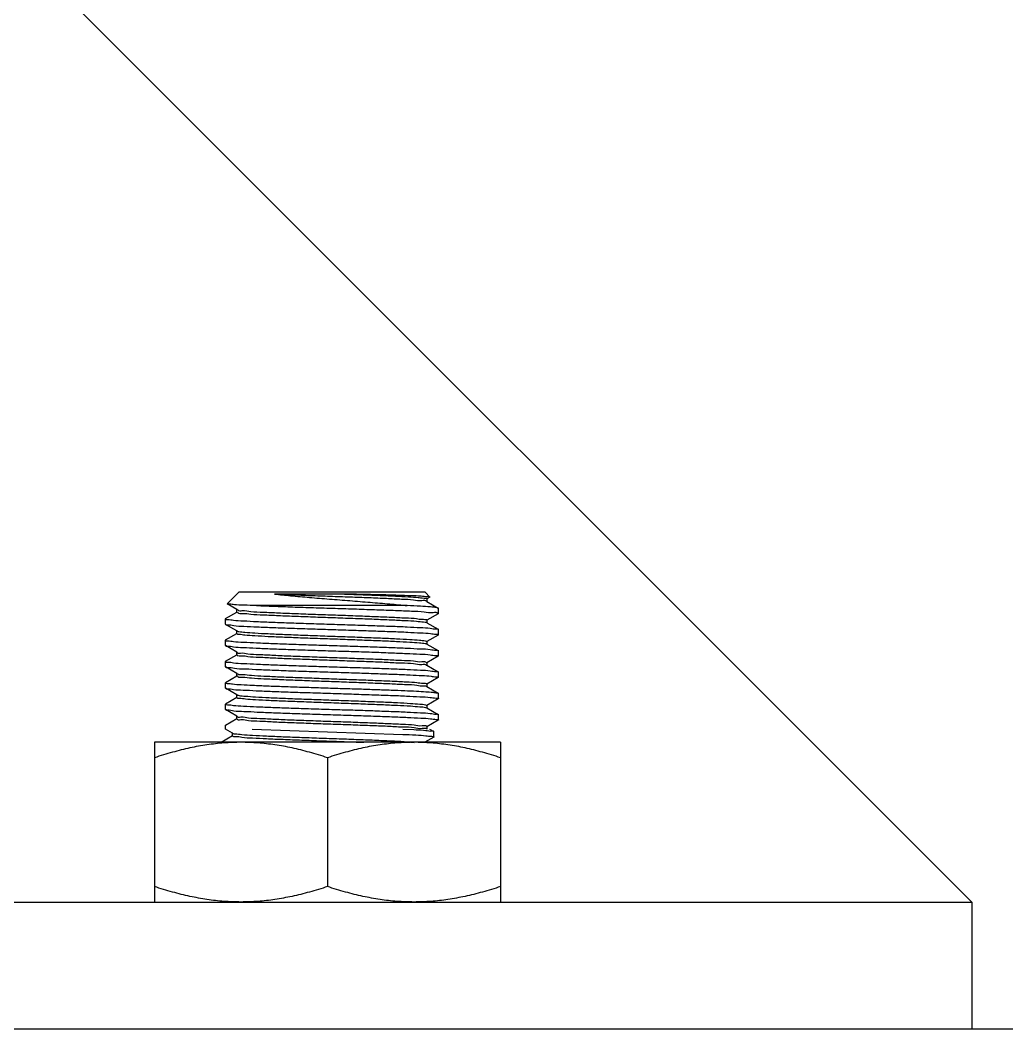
# Model space of a CAD drawing. Extents: x 1060579 to 1383165, y 581819 to 1037910.
# Drawn here: x 1268356.3 to 1268609.5, y 853085.8 to 853344.7 of the extents above; entities that cross this region are included whole.
import ezdxf

# ---------------------------------------------------------------- set-up
doc = ezdxf.new("R2010")
doc.units = 0
doc.header["$LTSCALE"] = 1000
doc.header["$MEASUREMENT"] = 0
doc.layers.add('02___PRT_ALL_AXES', color=7, linetype='Continuous')

msp = doc.modelspace()

# ---------------------------------------------------------------- linework, layer by layer
at = {"color": 0}
for p, q in [((1268600.53, 853118.37), (1268115.22, 853603.68)), ((1268115.22, 853118.37), (1268600.53, 853118.37)), ((1268600.53, 853118.37), (1268600.53, 853085.81))]:
    msp.add_line(p, q, dxfattribs=at)
at = {"color": 0, "linetype": 'Continuous'}
for p, q in [((1268412.39, 853197.89), (1268409.4, 853194.91)), ((1268460.22, 853197.89), (1268412.39, 853197.89)), ((1268439.55, 853197.43), (1268421.52, 853197.43)), ((1268460.22, 853197.89), (1268461.47, 853196.64)), ((1268460.67, 853196.18), (1268460.67, 853195.55)), ((1268461.45, 853196.61), (1268460.68, 853196.16)), ((1268409.41, 853194.88), (1268409.4, 853194.91)), ((1268411.93, 853193.42), (1268409.41, 853194.88)), ((1268411.98, 853193.4), (1268411.93, 853193.42)), ((1268411.93, 853192.77), (1268411.93, 853193.4)), ((1268412.06, 853193.44), (1268412.12, 853193.34)), ((1268455.64, 853194.47), (1268416.98, 853194.47)), ((1268460.63, 853195.55), (1268460.67, 853195.53)), ((1268460.67, 853195.53), (1268463.59, 853193.84)), ((1268463.63, 853193.79), (1268463.59, 853193.84)), ((1268409.01, 853191.11), (1268411.92, 853192.79)), ((1268463.59, 853192.38), (1268460.68, 853190.7)), ((1268463.63, 853192.42), (1268463.59, 853192.38)), ((1268408.97, 853189.69), (1268409.01, 853189.64)), ((1268411.93, 853187.96), (1268409.01, 853189.64)), ((1268460.56, 853190.18), (1268460.64, 853190.08)), ((1268460.63, 853190.09), (1268460.67, 853190.06)), ((1268460.67, 853190.72), (1268460.67, 853190.09)), ((1268460.67, 853190.06), (1268463.59, 853188.37)), ((1268463.59, 853188.37), (1268463.63, 853188.33)), ((1268409.01, 853185.64), (1268411.92, 853187.32)), ((1268411.98, 853187.93), (1268411.93, 853187.96)), ((1268411.93, 853187.3), (1268411.93, 853187.93)), ((1268411.98, 853187.95), (1268412.09, 853187.9)), ((1268463.59, 853186.91), (1268460.68, 853185.23)), ((1268463.63, 853186.96), (1268463.59, 853186.91)), ((1268408.97, 853184.23), (1268409.01, 853184.18)), ((1268411.93, 853182.49), (1268409.01, 853184.18)), ((1268460.5, 853184.65), (1268460.61, 853184.59)), ((1268460.63, 853184.62), (1268460.67, 853184.59)), ((1268460.67, 853185.25), (1268460.67, 853184.62)), ((1268460.67, 853184.59), (1268463.59, 853182.91)), ((1268409.01, 853180.17), (1268411.92, 853181.85)), ((1268411.98, 853182.46), (1268411.93, 853182.49)), ((1268411.93, 853181.83), (1268411.93, 853182.46)), ((1268411.98, 853182.46), (1268411.97, 853182.41)), ((1268463.59, 853181.44), (1268460.68, 853179.76)), ((1268463.59, 853182.91), (1268463.63, 853182.86)), ((1268463.63, 853181.49), (1268463.59, 853181.44)), ((1268408.97, 853178.76), (1268409.01, 853178.71)), ((1268411.93, 853177.02), (1268409.01, 853178.71)), ((1268460.52, 853179.2), (1268460.54, 853179.13)), ((1268460.63, 853179.15), (1268460.67, 853179.13)), ((1268460.67, 853179.78), (1268460.67, 853179.15)), ((1268460.67, 853179.13), (1268463.59, 853177.44)), ((1268409.01, 853174.71), (1268411.92, 853176.39)), ((1268411.98, 853177), (1268411.93, 853177.02)), ((1268411.93, 853176.37), (1268411.93, 853177)), ((1268463.59, 853175.98), (1268460.68, 853174.3)), ((1268463.59, 853177.44), (1268463.63, 853177.39)), ((1268463.63, 853176.03), (1268463.59, 853175.98)), ((1268408.97, 853173.29), (1268409.01, 853173.25)), ((1268411.93, 853171.56), (1268409.01, 853173.25)), ((1268460.63, 853173.69), (1268460.67, 853173.66)), ((1268460.67, 853174.32), (1268460.67, 853173.69)), ((1268460.67, 853173.66), (1268463.59, 853171.97)), ((1268409.01, 853169.24), (1268411.92, 853170.92)), ((1268411.98, 853171.53), (1268411.93, 853171.56)), ((1268411.93, 853170.9), (1268411.93, 853171.53)), ((1268411.98, 853171.54), (1268412.08, 853171.49)), ((1268463.59, 853170.51), (1268460.68, 853168.83)), ((1268463.59, 853171.97), (1268463.63, 853171.93)), ((1268463.63, 853170.56), (1268463.59, 853170.51)), ((1268408.97, 853167.83), (1268409.01, 853167.78)), ((1268411.93, 853166.09), (1268409.01, 853167.78)), ((1268460.3, 853168.32), (1268460.6, 853168.19)), ((1268460.63, 853168.22), (1268460.67, 853168.2)), ((1268460.67, 853168.85), (1268460.67, 853168.22)), ((1268460.67, 853168.2), (1268463.59, 853166.51)), ((1268409.01, 853163.78), (1268411.92, 853165.46)), ((1268411.98, 853166.07), (1268411.93, 853166.09)), ((1268411.93, 853165.44), (1268411.93, 853166.07)), ((1268463.59, 853165.05), (1268460.68, 853163.37)), ((1268462.57, 853165.38), (1268462.61, 853165.35)), ((1268463.59, 853166.51), (1268463.63, 853166.46)), ((1268463.63, 853165.09), (1268463.59, 853165.05)), ((1268410.79, 853161.73), (1268408.97, 853162.78)), ((1268410.79, 853161.73), (1268408.97, 853162.78)), ((1268415.85, 853162.78), (1268454.49, 853161.41)), ((1268415.85, 853162.78), (1268454.49, 853161.41)), ((1268454.49, 853162.78), (1268457.36, 853162.63)), ((1268454.49, 853162.78), (1268457.36, 853162.63)), ((1268457.36, 853162.63), (1268457.89, 853162.61)), ((1268457.36, 853162.63), (1268457.89, 853162.61)), ((1268460.67, 853163.39), (1268460.67, 853162.76)), ((1268461.35, 853162.78), (1268462.45, 853162.15)), ((1268461.35, 853162.78), (1268462.45, 853162.15)), ((1268407.87, 853159.41), (1268410.78, 853161.09)), ((1268407.87, 853159.41), (1268410.78, 853161.09)), ((1268410.84, 853161.7), (1268410.79, 853161.73)), ((1268410.84, 853161.7), (1268410.79, 853161.73)), ((1268410.79, 853161.07), (1268410.79, 853161.7)), ((1268410.79, 853161.07), (1268410.79, 853161.7)), ((1268462.45, 853160.68), (1268460.17, 853159.37)), ((1268462.45, 853160.68), (1268460.17, 853159.37)), ((1268462.45, 853162.15), (1268462.49, 853162.1)), ((1268462.45, 853162.15), (1268462.49, 853162.1)), ((1268462.49, 853160.73), (1268462.45, 853160.68)), ((1268462.49, 853160.73), (1268462.45, 853160.68)), ((1268082.81, 853085.81), (1272129.45, 853085.81))]:
    msp.add_line(p, q, dxfattribs=at)
for points, start_tangent, end_tangent in [([(1268421.52, 853197.43), (1268425.7, 853197), (1268430.52, 853196.57), (1268435.67, 853196.14), (1268440.91, 853195.73), (1268446.13, 853195.31), (1268451.14, 853194.89), (1268455.64, 853194.47)], (0.993618, -0.112801), (0.995127, -0.098603)), ([(1268421.52, 853197.43), (1268425.9, 853197.25), (1268430.74, 853197.07), (1268435.83, 853196.88), (1268440.94, 853196.7), (1268445.84, 853196.52), (1268450.32, 853196.33), (1268454.18, 853196.15), (1268457.25, 853195.97), (1268459.39, 853195.78), (1268460.51, 853195.6), (1268460.54, 853195.53)], (0.998994, -0.044847), (0.3027, -0.953086)), ([(1268439.55, 853197.43), (1268444.3, 853197.26), (1268448.72, 853197.08), (1268452.65, 853196.91), (1268455.92, 853196.74), (1268458.41, 853196.56), (1268460.01, 853196.39), (1268460.66, 853196.21), (1268460.65, 853196.2)], (0.999352, -0.035994), (-0.626426, -0.779481)), ([(1268461.47, 853196.64), (1268460.83, 853196.75), (1268459.19, 853196.87), (1268456.61, 853196.98), (1268453.21, 853197.09), (1268449.09, 853197.21), (1268444.44, 853197.32), (1268439.55, 853197.43)], (-0.707102, 0.707111), (-0.999741, 0.022759)), ([(1268416.98, 853194.47), (1268413.67, 853194.58), (1268411.25, 853194.69), (1268409.82, 853194.8), (1268409.39, 853194.89)], (-0.999576, 0.029101), (0.572034, 0.82023)), ([(1268416.98, 853194.47), (1268421.29, 853194.3), (1268426.22, 853194.12), (1268431.57, 853193.94), (1268437.11, 853193.77), (1268442.61, 853193.59), (1268447.86, 853193.41), (1268452.63, 853193.23), (1268456.72, 853193.06), (1268459.97, 853192.88), (1268462.25, 853192.7), (1268463.45, 853192.53), (1268463.52, 853192.39)], (0.998989, -0.04495), (0.304567, -0.952491)), ([(1268463.59, 853193.83), (1268463.11, 853193.96), (1268461.56, 853194.13), (1268459.03, 853194.3), (1268455.64, 853194.47)], (-0.884368, 0.466791), (-0.998987, 0.044991)), ([(1268408.97, 853191.06), (1268408.97, 853191.05)], (0, -1), (0.050563, -0.998721)), ([(1268408.97, 853191.05), (1268409.5, 853190.89), (1268411.05, 853190.72), (1268413.58, 853190.55), (1268416.98, 853190.37), (1268421.12, 853190.2), (1268425.84, 853190.03), (1268430.97, 853189.86), (1268436.3, 853189.69), (1268441.63, 853189.52), (1268446.76, 853189.35), (1268451.49, 853189.18), (1268455.63, 853189.01), (1268459.03, 853188.84), (1268461.55, 853188.67), (1268463.11, 853188.5), (1268463.62, 853188.39)], (0.050562, -0.998721), (0.439744, -0.898123)), ([(1268412.03, 853192.8), (1268412.12, 853192.66), (1268413.3, 853192.47), (1268415.5, 853192.29), (1268418.64, 853192.1), (1268422.57, 853191.92), (1268427.11, 853191.74), (1268432.07, 853191.55), (1268437.21, 853191.37), (1268442.31, 853191.18), (1268447.15, 853191), (1268451.5, 853190.81), (1268455.16, 853190.63), (1268457.99, 853190.45), (1268459.84, 853190.26), (1268460.56, 853190.18)], (0.345177, -0.938538), (0.94902, -0.315215)), ([(1268412.12, 853193.34), (1268413.3, 853193.16), (1268415.5, 853192.97), (1268418.64, 853192.79), (1268422.57, 853192.6), (1268427.11, 853192.42), (1268432.07, 853192.23), (1268437.21, 853192.05), (1268442.31, 853191.87), (1268447.15, 853191.68), (1268451.5, 853191.5), (1268455.16, 853191.31), (1268457.99, 853191.13), (1268459.84, 853190.94), (1268460.64, 853190.76), (1268460.63, 853190.75)], (0.621634, -0.783308), (-0.628386, -0.777902)), ([(1268408.98, 853189.63), (1268409.5, 853189.52), (1268411.1, 853189.35), (1268413.71, 853189.17), (1268417.14, 853189), (1268421.28, 853188.83), (1268426.08, 853188.66), (1268431.3, 853188.49), (1268436.62, 853188.31), (1268441.88, 853188.15), (1268446.95, 853187.98), (1268451.66, 853187.81), (1268455.76, 853187.64), (1268459.11, 853187.47), (1268461.59, 853187.3), (1268463.12, 853187.13), (1268463.63, 853186.97)], (0.43573, -0.900078), (0.051676, -0.998664)), ([(1268411.93, 853187.3), (1268412.41, 853187.13), (1268413.96, 853186.94), (1268416.51, 853186.76), (1268419.95, 853186.57), (1268424.11, 853186.39), (1268428.83, 853186.2), (1268433.87, 853186.02), (1268439.03, 853185.84), (1268444.06, 853185.65), (1268448.75, 853185.47), (1268452.88, 853185.28), (1268456.27, 853185.1), (1268458.76, 853184.91), (1268460.25, 853184.73), (1268460.5, 853184.65)], (0.481675, -0.87635), (0.930204, -0.367043)), ([(1268412.09, 853187.9), (1268412.41, 853187.81), (1268413.96, 853187.63), (1268416.51, 853187.44), (1268419.95, 853187.26), (1268424.11, 853187.07), (1268428.83, 853186.89), (1268433.87, 853186.7), (1268439.03, 853186.52), (1268444.06, 853186.33), (1268448.75, 853186.15), (1268452.88, 853185.97), (1268456.27, 853185.78), (1268458.76, 853185.6), (1268460.25, 853185.41), (1268460.66, 853185.24)], (0.94381, -0.330487), (0.61327, -0.789874)), ([(1268463.63, 853186.97), (1268463.63, 853186.96)], (0.051676, -0.998664), (0, -1)), ([(1268408.97, 853185.59), (1268408.97, 853185.58)], (0, -1), (0.050563, -0.998721)), ([(1268408.97, 853185.58), (1268409.5, 853185.42), (1268411.05, 853185.25), (1268413.58, 853185.08), (1268416.98, 853184.91), (1268421.12, 853184.74), (1268425.84, 853184.57), (1268430.97, 853184.4), (1268436.3, 853184.23), (1268441.63, 853184.05), (1268446.76, 853183.88), (1268451.49, 853183.71), (1268455.63, 853183.54), (1268459.03, 853183.37), (1268461.55, 853183.2), (1268463.11, 853183.03), (1268463.62, 853182.92)], (0.050562, -0.998721), (0.439744, -0.898123)), ([(1268408.98, 853184.16), (1268409.49, 853184.06), (1268411.01, 853183.89), (1268413.49, 853183.72), (1268416.82, 853183.55), (1268420.91, 853183.38), (1268425.63, 853183.21), (1268430.71, 853183.04), (1268435.96, 853182.87), (1268441.28, 853182.7), (1268446.51, 853182.53), (1268451.33, 853182.35), (1268455.48, 853182.18), (1268458.9, 853182.01), (1268461.5, 853181.84), (1268463.1, 853181.66), (1268463.63, 853181.5)], (0.449883, -0.893087), (0.050246, -0.998737)), ([(1268411.99, 853181.79), (1268411.98, 853181.78), (1268412.84, 853181.6), (1268414.75, 853181.41), (1268417.63, 853181.23), (1268421.34, 853181.04), (1268425.73, 853180.86), (1268430.58, 853180.67), (1268435.69, 853180.49), (1268440.83, 853180.3), (1268445.77, 853180.12), (1268450.28, 853179.94), (1268454.17, 853179.75), (1268457.25, 853179.57), (1268459.4, 853179.38), (1268460.52, 853179.2)], (-0.580286, -0.814413), (0.375024, -0.927015)), ([(1268411.97, 853182.41), (1268412.84, 853182.28), (1268414.75, 853182.09), (1268417.63, 853181.91), (1268421.34, 853181.73), (1268425.73, 853181.54), (1268430.58, 853181.36), (1268435.69, 853181.17), (1268440.83, 853180.99), (1268445.77, 853180.8), (1268450.28, 853180.62), (1268454.17, 853180.43), (1268457.25, 853180.25), (1268459.4, 853180.07), (1268460.52, 853179.88), (1268460.55, 853179.77)], (0.394986, -0.918687), (0.127461, -0.991844)), ([(1268463.63, 853181.5), (1268463.63, 853181.49)], (0.050245, -0.998737), (0, -1)), ([(1268408.97, 853180.13), (1268408.97, 853180.12)], (0, -1), (0.050563, -0.998721)), ([(1268408.97, 853180.12), (1268409.5, 853179.96), (1268411.05, 853179.78), (1268413.58, 853179.61), (1268416.98, 853179.44), (1268421.12, 853179.27), (1268425.84, 853179.1), (1268430.97, 853178.93), (1268436.3, 853178.76), (1268441.63, 853178.59), (1268446.76, 853178.42), (1268451.49, 853178.25), (1268455.63, 853178.08), (1268459.03, 853177.91), (1268461.55, 853177.73), (1268463.11, 853177.56), (1268463.62, 853177.45)], (0.050562, -0.998721), (0.439744, -0.898123)), ([(1268408.98, 853178.7), (1268409.54, 853178.58), (1268411.25, 853178.4), (1268414.02, 853178.22), (1268417.65, 853178.05), (1268422.02, 853177.87), (1268427.06, 853177.69), (1268432.48, 853177.51), (1268437.97, 853177.34), (1268443.37, 853177.17)], (0.402552, -0.915397), (0.999457, -0.032936)), ([(1268412.01, 853176.41), (1268412.16, 853176.25), (1268413.4, 853176.06), (1268415.66, 853175.88), (1268418.85, 853175.7), (1268422.82, 853175.51), (1268427.4, 853175.33), (1268432.37, 853175.14), (1268437.52, 853174.96), (1268442.61, 853174.77)], (0.491794, -0.870711), (0.999318, -0.036929)), ([(1268412.04, 853177.05), (1268412.16, 853176.93), (1268413.4, 853176.75), (1268415.66, 853176.56), (1268418.85, 853176.38), (1268422.82, 853176.19), (1268427.4, 853176.01), (1268432.37, 853175.83), (1268437.52, 853175.64), (1268442.61, 853175.46)], (0.623148, -0.782104), (0.999318, -0.036929)), ([(1268442.61, 853175.46), (1268447.42, 853175.27), (1268451.73, 853175.09), (1268455.36, 853174.9), (1268458.13, 853174.72), (1268459.92, 853174.54), (1268460.66, 853174.35), (1268460.65, 853174.34)], (0.999318, -0.036929), (-0.642637, -0.766171)), ([(1268443.37, 853177.17), (1268448.17, 853177), (1268452.58, 853176.84), (1268456.37, 853176.68), (1268459.47, 853176.51), (1268461.75, 853176.35), (1268463.16, 853176.19), (1268463.63, 853176.04)], (0.999457, -0.032936), (0.056644, -0.998394)), ([(1268463.63, 853176.04), (1268463.63, 853176.03)], (0.056644, -0.998394), (0, -1)), ([(1268408.97, 853174.66), (1268408.97, 853174.65)], (0, -1), (0.05872, -0.998275)), ([(1268408.97, 853174.65), (1268409.43, 853174.5), (1268410.79, 853174.34), (1268413, 853174.18), (1268415.99, 853174.02), (1268419.66, 853173.86), (1268423.89, 853173.7), (1268428.54, 853173.54), (1268433.44, 853173.38), (1268438.45, 853173.22), (1268443.37, 853173.07)], (0.05872, -0.998275), (0.999457, -0.032936)), ([(1268408.98, 853173.23), (1268409.49, 853173.12), (1268411.01, 853172.95), (1268413.49, 853172.79), (1268416.83, 853172.62), (1268420.92, 853172.45), (1268425.64, 853172.28), (1268430.71, 853172.11), (1268435.97, 853171.94), (1268441.29, 853171.77), (1268446.51, 853171.59), (1268451.33, 853171.42), (1268455.47, 853171.25), (1268458.9, 853171.08), (1268461.5, 853170.91), (1268463.1, 853170.73), (1268463.63, 853170.57)], (0.44984, -0.893109), (0.050197, -0.998739)), ([(1268442.61, 853174.77), (1268447.42, 853174.59), (1268451.73, 853174.4), (1268455.36, 853174.22), (1268458.13, 853174.04), (1268459.92, 853173.85), (1268460.65, 853173.71)], (0.999318, -0.036929), (0.631336, -0.77551)), ([(1268443.37, 853173.07), (1268447.58, 853172.92), (1268451.49, 853172.78), (1268454.98, 853172.64), (1268457.98, 853172.5), (1268460.4, 853172.35), (1268462.18, 853172.21), (1268463.27, 853172.07), (1268463.61, 853171.99)], (0.999457, -0.032936), (0.630908, -0.775858)), ([(1268411.93, 853170.9), (1268412.47, 853170.72), (1268414.09, 853170.53), (1268416.69, 853170.35), (1268420.17, 853170.16), (1268424.38, 853169.98), (1268429.12, 853169.8), (1268434.18, 853169.61), (1268439.33, 853169.43), (1268444.35, 853169.24), (1268449.01, 853169.06), (1268453.1, 853168.87), (1268456.44, 853168.69), (1268458.88, 853168.5), (1268460.3, 853168.32)], (-0.000602, -1), (0.941401, -0.337289)), ([(1268412.08, 853171.49), (1268412.47, 853171.4), (1268414.09, 853171.22), (1268416.69, 853171.03), (1268420.17, 853170.85), (1268424.38, 853170.66), (1268429.12, 853170.48), (1268434.18, 853170.29), (1268439.33, 853170.11), (1268444.35, 853169.93), (1268449.01, 853169.74), (1268453.1, 853169.56), (1268456.44, 853169.37), (1268458.88, 853169.19), (1268460.3, 853169), (1268460.65, 853168.83)], (0.952949, -0.303131), (0.642644, -0.766165)), ([(1268463.63, 853170.57), (1268463.63, 853170.56)], (0.050198, -0.998739), (0, -1)), ([(1268408.97, 853169.19), (1268408.97, 853169.18)], (0, -1), (0.050563, -0.998721)), ([(1268408.97, 853169.18), (1268409.5, 853169.02), (1268411.05, 853168.85), (1268413.58, 853168.68), (1268416.98, 853168.51), (1268421.12, 853168.34), (1268425.84, 853168.17), (1268430.97, 853168), (1268436.3, 853167.83), (1268441.63, 853167.66), (1268446.76, 853167.49), (1268451.49, 853167.31), (1268455.63, 853167.14), (1268459.03, 853166.97), (1268461.55, 853166.8), (1268463.11, 853166.63), (1268463.62, 853166.52)], (0.050562, -0.998721), (0.439744, -0.898123)), ([(1268408.98, 853167.77), (1268409.5, 853167.66), (1268411.11, 853167.48), (1268413.72, 853167.31), (1268417.15, 853167.14), (1268421.28, 853166.97), (1268426.07, 853166.79), (1268431.28, 853166.62), (1268436.6, 853166.45), (1268441.87, 853166.28), (1268446.94, 853166.11), (1268451.65, 853165.94), (1268455.74, 853165.77), (1268459.1, 853165.6), (1268461.59, 853165.43), (1268463.12, 853165.26), (1268463.63, 853165.1)], (0.434968, -0.900446), (0.051681, -0.998664)), ([(1268412.01, 853166.08), (1268412, 853166.05), (1268412.92, 853165.87), (1268414.9, 853165.69), (1268417.83, 853165.5), (1268421.59, 853165.32), (1268426, 853165.13), (1268430.88, 853164.95), (1268436, 853164.76), (1268441.13, 853164.58), (1268446.05, 853164.39), (1268450.53, 853164.21), (1268454.37, 853164.03), (1268457.41, 853163.84), (1268459.5, 853163.66), (1268460.55, 853163.47), (1268460.55, 853163.4)], (-0.496134, -0.868246), (-0.127882, -0.991789)), ([(1268412.01, 853165.39), (1268412, 853165.37), (1268412.92, 853165.19), (1268414.9, 853165), (1268417.83, 853164.82), (1268421.59, 853164.63), (1268426, 853164.45), (1268430.88, 853164.26), (1268436, 853164.08), (1268441.13, 853163.9), (1268446.05, 853163.71), (1268450.53, 853163.53), (1268454.37, 853163.34), (1268457.41, 853163.16), (1268459.5, 853162.97), (1268460.55, 853162.79)], (-0.491601, -0.870821), (0.066981, -0.997754)), ([(1268412.01, 853166.08), (1268412, 853166.06)], (-0.496134, -0.868246), (-0.397054, -0.917795)), ([(1268462.49, 853165.41), (1268462.49, 853165.38)], (0.066981, -0.997754), (-0.029353, -0.999569)), ([(1268463.63, 853165.1), (1268463.63, 853165.09)], (0.05168, -0.998664), (0, -1)), ([(1268408.97, 853163.73), (1268408.97, 853163.72)], (0, -1), (0.050563, -0.998721)), ([(1268457.89, 853162.61), (1268460.41, 853162.44), (1268461.97, 853162.27), (1268462.48, 853162.16)], (0.999186, -0.040352), (0.439744, -0.898123)), ([(1268457.89, 853162.61), (1268460.41, 853162.44), (1268461.97, 853162.27), (1268462.48, 853162.16)], (0.999186, -0.040352), (0.439744, -0.898123)), ([(1268410.8, 853161.06), (1268410.8, 853161.05), (1268411.47, 853160.87), (1268413.2, 853160.68), (1268415.92, 853160.5), (1268419.5, 853160.31), (1268423.77, 853160.13), (1268428.56, 853159.95), (1268433.64, 853159.76), (1268438.79, 853159.58), (1268443.78, 853159.39), (1268444.46, 853159.37)], (-0.613375, -0.789791), (0.999256, -0.038578)), ([(1268410.8, 853161.06), (1268410.8, 853161.05), (1268411.47, 853160.87), (1268413.2, 853160.68), (1268415.92, 853160.5), (1268419.5, 853160.31), (1268423.77, 853160.13), (1268428.56, 853159.95), (1268433.64, 853159.76), (1268438.79, 853159.58), (1268443.78, 853159.39), (1268444.46, 853159.37)], (-0.613375, -0.789791), (0.999256, -0.038578)), ([(1268410.82, 853161.68), (1268411.47, 853161.55), (1268413.2, 853161.37), (1268415.92, 853161.18), (1268419.5, 853161), (1268423.77, 853160.81), (1268428.56, 853160.63), (1268433.64, 853160.44), (1268438.79, 853160.26), (1268443.78, 853160.08), (1268448.38, 853159.89), (1268452.39, 853159.71)], (0.843569, -0.537021), (0.998728, -0.050418)), ([(1268410.82, 853161.68), (1268411.47, 853161.55), (1268413.2, 853161.37), (1268415.92, 853161.18), (1268419.5, 853161), (1268423.77, 853160.81), (1268428.56, 853160.63), (1268433.64, 853160.44), (1268438.79, 853160.26), (1268443.78, 853160.08), (1268448.38, 853159.89), (1268452.39, 853159.71)], (0.843569, -0.537021), (0.998728, -0.050418)), ([(1268452.39, 853159.71), (1268455.63, 853159.52), (1268457.37, 853159.35)], (0.998728, -0.050418), (0.998589, -0.053106)), ([(1268452.39, 853159.71), (1268455.63, 853159.52), (1268457.37, 853159.35)], (0.998728, -0.050418), (0.998589, -0.053106)), ([(1268454.49, 853161.41), (1268457.85, 853161.25), (1268460.4, 853161.07), (1268461.97, 853160.9), (1268462.49, 853160.74)], (0.998988, -0.044971), (0.051362, -0.99868)), ([(1268454.49, 853161.41), (1268457.85, 853161.25), (1268460.4, 853161.07), (1268461.97, 853160.9), (1268462.49, 853160.74)], (0.998988, -0.044971), (0.051362, -0.99868)), ([(1268462.49, 853160.74), (1268462.49, 853160.73)], (0.051362, -0.99868), (0, -1)), ([(1268462.49, 853160.74), (1268462.49, 853160.73)], (0.051362, -0.99868), (0, -1))]:
    msp.add_spline(points, degree=3, dxfattribs=dict(at, start_tangent=start_tangent, end_tangent=end_tangent))
at = {"layer": '02___PRT_ALL_AXES', "color": 0, "linetype": 'Continuous'}
for p, q in [((1268463.63, 853192.42), (1268463.63, 853193.79)), ((1268408.97, 853189.69), (1268408.97, 853191.06)), ((1268463.63, 853186.96), (1268463.63, 853188.33)), ((1268408.97, 853184.23), (1268408.97, 853185.59)), ((1268463.63, 853181.49), (1268463.63, 853182.86)), ((1268408.97, 853178.76), (1268408.97, 853180.13)), ((1268463.63, 853176.03), (1268463.63, 853177.39)), ((1268408.97, 853173.29), (1268408.97, 853174.66)), ((1268463.63, 853170.56), (1268463.63, 853171.93)), ((1268408.97, 853167.83), (1268408.97, 853169.19)), ((1268463.63, 853165.09), (1268463.63, 853166.46)), ((1268408.97, 853162.78), (1268408.97, 853163.73)), ((1268462.49, 853160.73), (1268462.49, 853162.1)), ((1268462.49, 853160.73), (1268462.49, 853162.1)), ((1268390.75, 853159.37), (1268390.75, 853118.37)), ((1268479.57, 853159.37), (1268390.75, 853159.37)), ((1268479.57, 853159.37), (1268390.75, 853159.37)), ((1268479.57, 853159.37), (1268479.57, 853118.37)), ((1268435.16, 853155.4), (1268435.16, 853122.34)), ((1268390.75, 853118.37), (1268479.57, 853118.37))]:
    msp.add_line(p, q, dxfattribs=at)
for points, start_tangent, end_tangent in [([(1268412.95, 853159.37), (1268408.6, 853159.2), (1268404.23, 853158.71), (1268399.85, 853157.92), (1268395.38, 853156.81), (1268390.75, 853155.4)], (-1, 0), (-0.948683, -0.316228)), ([(1268412.95, 853159.37), (1268408.6, 853159.2), (1268404.23, 853158.71), (1268399.85, 853157.92), (1268395.38, 853156.81), (1268390.75, 853155.4)], (-1, 0), (-0.948683, -0.316228)), ([(1268435.16, 853155.4), (1268430.53, 853156.81), (1268426.06, 853157.92), (1268421.67, 853158.71), (1268417.31, 853159.2), (1268412.95, 853159.37)], (-0.948683, 0.316228), (-1, 0.000001)), ([(1268435.16, 853155.4), (1268430.53, 853156.81), (1268426.06, 853157.92), (1268421.67, 853158.71), (1268417.31, 853159.2), (1268412.95, 853159.37)], (-0.948683, 0.316228), (-1, 0.000001)), ([(1268457.37, 853159.37), (1268453.01, 853159.2), (1268448.65, 853158.71), (1268444.26, 853157.92), (1268439.79, 853156.81), (1268435.16, 853155.4)], (-1, 0), (-0.948683, -0.316228)), ([(1268457.37, 853159.37), (1268453.01, 853159.2), (1268448.65, 853158.71), (1268444.26, 853157.92), (1268439.79, 853156.81), (1268435.16, 853155.4)], (-1, 0), (-0.948683, -0.316228)), ([(1268479.57, 853155.4), (1268474.94, 853156.81), (1268470.47, 853157.92), (1268466.09, 853158.71), (1268461.72, 853159.2), (1268457.37, 853159.37)], (-0.948683, 0.316228), (-1, 0.000001)), ([(1268479.57, 853155.4), (1268474.94, 853156.81), (1268470.47, 853157.92), (1268466.09, 853158.71), (1268461.72, 853159.2), (1268457.37, 853159.37)], (-0.948683, 0.316228), (-1, 0.000001)), ([(1268412.95, 853118.37), (1268408.6, 853118.53), (1268404.23, 853119.02), (1268399.85, 853119.82), (1268395.38, 853120.92), (1268390.75, 853122.34)], (-1, 0), (-0.948683, 0.316228)), ([(1268435.16, 853122.34), (1268430.53, 853120.92), (1268426.06, 853119.82), (1268421.67, 853119.02), (1268417.31, 853118.53), (1268412.95, 853118.37)], (-0.948683, -0.316228), (-1, -0.000001)), ([(1268457.37, 853118.37), (1268453.01, 853118.53), (1268448.65, 853119.02), (1268444.26, 853119.82), (1268439.79, 853120.92), (1268435.16, 853122.34)], (-1, 0), (-0.948683, 0.316228)), ([(1268479.57, 853122.34), (1268474.94, 853120.92), (1268470.47, 853119.82), (1268466.09, 853119.02), (1268461.72, 853118.53), (1268457.37, 853118.37)], (-0.948683, -0.316228), (-1, -0.000001))]:
    msp.add_spline(points, degree=3, dxfattribs=dict(at, start_tangent=start_tangent, end_tangent=end_tangent))

doc.saveas('drawing.dxf')
